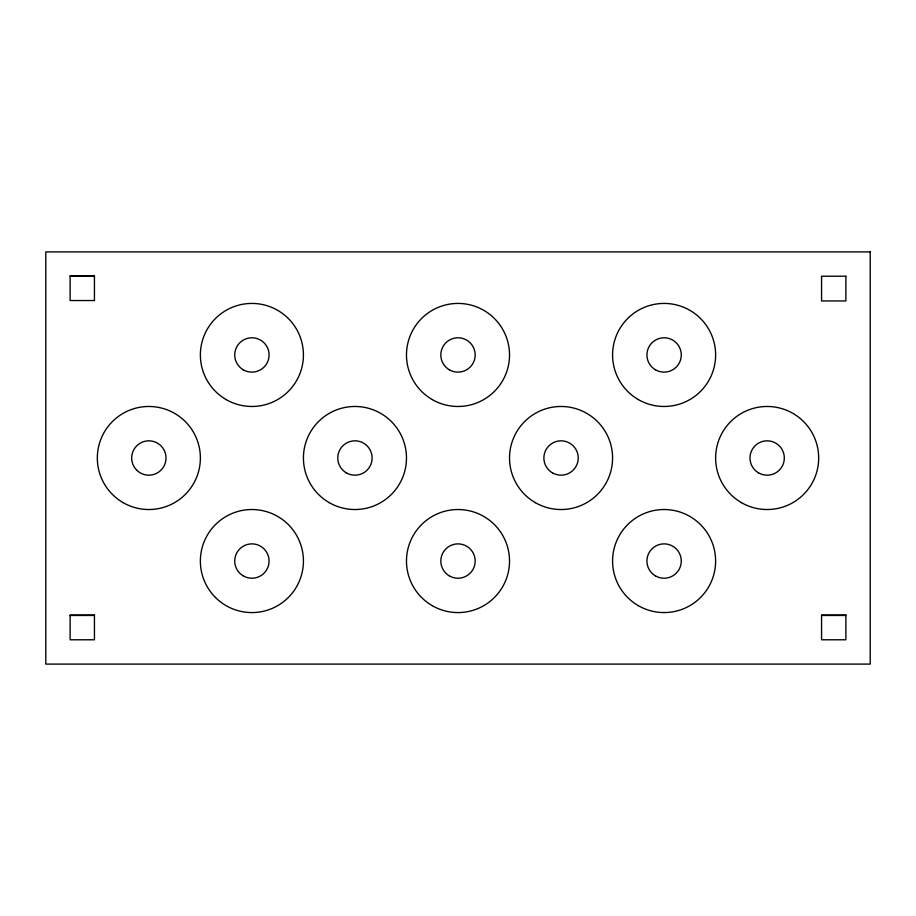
<?xml version="1.0" encoding="UTF-8"?>
<svg xmlns="http://www.w3.org/2000/svg" width="916" height="916" viewBox="0 0 916 916"><rect width="100%" height="100%" fill="white"/><g stroke="black" fill="none" stroke-linecap="round" stroke-linejoin="round"><path stroke-width="1.37" d="M70.12 276.22L94.44 276.22M70.12 615.46L94.44 615.46M821.56 615.46L845.88 615.46M870.2 251.9L45.8 251.9L45.8 664.1L870.2 664.1L870.2 251.9M94.44 275.808L70.12 275.808L70.12 300.54L94.44 300.54L94.44 275.808M845.88 276.22L821.56 276.22L821.56 300.952L845.88 300.952L845.88 276.22M94.44 615.048L70.12 615.048L70.12 639.78L94.44 639.78L94.44 615.048M845.88 615.048L821.56 615.048L821.56 639.78L845.88 639.78L845.88 615.048M329.188 502.621A51.525 51.525 0 0 0 406.475 458A51.525 51.525 0 0 0 329.188 413.379A51.525 51.525 0 0 0 329.188 502.621M741.388 502.621A51.525 51.525 0 0 0 818.675 458A51.525 51.525 0 0 0 741.388 413.379A51.525 51.525 0 0 0 741.388 502.621M638.337 605.671A51.525 51.525 0 0 0 715.625 561.05A51.525 51.525 0 0 0 638.337 516.429A51.525 51.525 0 0 0 638.337 605.671M123.088 502.621A51.525 51.525 0 0 0 200.375 458A51.525 51.525 0 0 0 123.088 413.379A51.525 51.525 0 0 0 123.088 502.621M432.238 399.571A51.525 51.525 0 0 0 509.525 354.95A51.525 51.525 0 0 0 432.238 310.329A51.525 51.525 0 0 0 432.238 399.571M638.337 399.571A51.525 51.525 0 0 0 715.625 354.95A51.525 51.525 0 0 0 638.337 310.329A51.525 51.525 0 0 0 638.337 399.571M535.288 502.621A51.525 51.525 0 0 0 612.575 458A51.525 51.525 0 0 0 535.288 413.379A51.525 51.525 0 0 0 535.288 502.621M215.466 597.484A51.525 51.525 0 0 0 301.673 574.389A51.525 51.525 0 0 0 238.561 511.277A51.525 51.525 0 0 0 215.466 597.484M432.238 605.671A51.525 51.525 0 0 0 509.525 561.05A51.525 51.525 0 0 0 432.238 516.429A51.525 51.525 0 0 0 432.238 605.671M226.138 399.571A51.525 51.525 0 0 0 303.425 354.95A51.525 51.525 0 0 0 226.138 310.329A51.525 51.525 0 0 0 226.138 399.571M243.312 369.824A17.175 17.175 0 0 0 269.075 354.95A17.175 17.175 0 0 0 243.312 340.076A17.175 17.175 0 0 0 243.312 369.824M243.312 575.924A17.175 17.175 0 0 0 269.075 561.05A17.175 17.175 0 0 0 243.312 546.176A17.175 17.175 0 0 0 243.312 575.924M655.513 575.924A17.175 17.175 0 0 0 681.275 561.05A17.175 17.175 0 0 0 655.513 546.176A17.175 17.175 0 0 0 655.513 575.924M449.413 369.824A17.175 17.175 0 0 0 475.175 354.95A17.175 17.175 0 0 0 449.413 340.076A17.175 17.175 0 0 0 449.413 369.824M552.462 472.874A17.175 17.175 0 0 0 578.225 458A17.175 17.175 0 0 0 552.462 443.126A17.175 17.175 0 0 0 552.462 472.874M449.413 575.924A17.175 17.175 0 0 0 475.175 561.05A17.175 17.175 0 0 0 449.413 546.176A17.175 17.175 0 0 0 449.413 575.924M655.513 369.824A17.175 17.175 0 0 0 681.275 354.95A17.175 17.175 0 0 0 655.513 340.076A17.175 17.175 0 0 0 655.513 369.824M136.702 470.148A17.175 17.175 0 0 0 165.441 462.443A17.175 17.175 0 0 0 144.407 441.409A17.175 17.175 0 0 0 136.702 470.148M758.562 472.874A17.175 17.175 0 0 0 784.325 458A17.175 17.175 0 0 0 758.562 443.126A17.175 17.175 0 0 0 758.562 472.874M346.363 472.874A17.175 17.175 0 0 0 372.125 458A17.175 17.175 0 0 0 346.363 443.126A17.175 17.175 0 0 0 346.363 472.874"/></g></svg>
